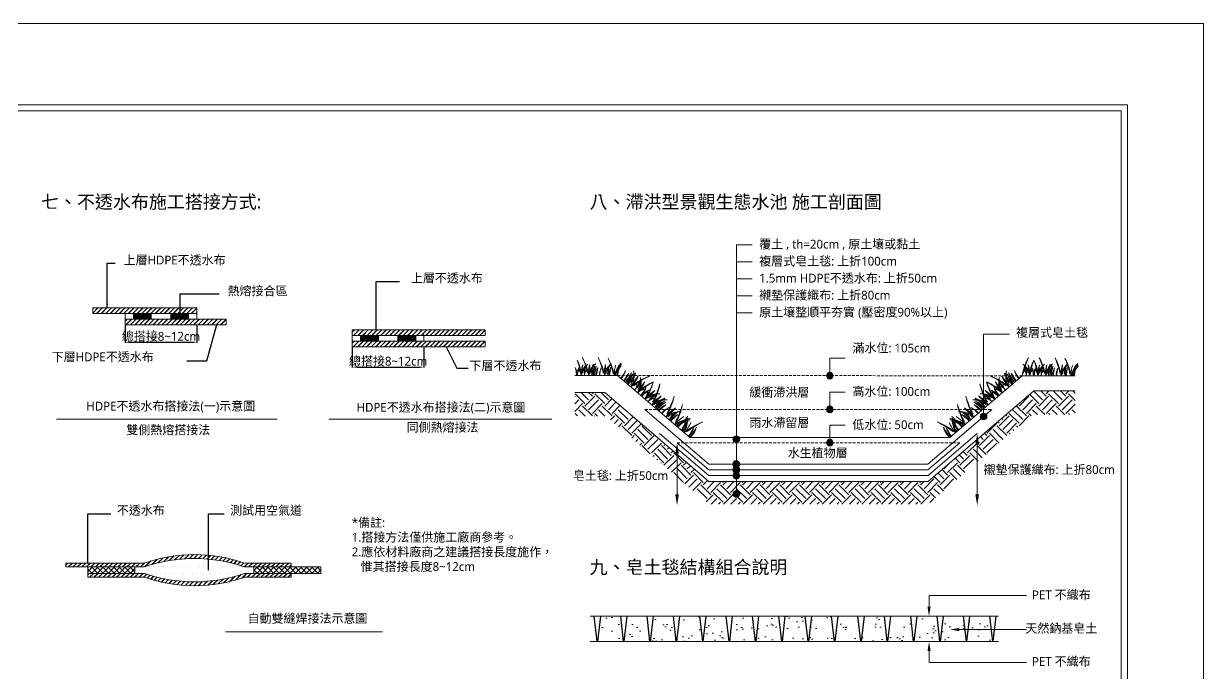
# Model space of a CAD drawing. Header units: millimetres. Extents: x 4039 to 8239, y -1070 to 1900.
# Drawn here: x 5554 to 8239, y 421 to 1900 of the extents above; entities that cross this region are included whole.
import ezdxf

# ---------------------------------------------------------------- set-up
doc = ezdxf.new("R2010")
doc.units = ezdxf.units.MM
doc.linetypes.add('HIDDEN', pattern=[9.525, 6.35, -3.175])
doc.styles.add('AEH', font='kaiu.ttf')
doc.styles.get("Standard").update_dxf_attribs({"font": 'Microsoft JhengHei.ttf', "height": 20})
doc.styles.add('微軟正黑體-20', font='Microsoft JhengHei.ttf', dxfattribs={"height": 20})
doc.styles.add('微軟正黑體-30', font='Microsoft JhengHei.ttf', dxfattribs={"height": 30})
doc.dimstyles.new('ISO-25', dxfattribs={"dimtxt": 18, "dimasz": 10, "dimexe": 1.25, "dimexo": 0.625, "dimtad": 1, "dimtxsty": 'Standard', "dimcen": 2.5, "dimadec": 0, "dimazin": 0, "dimtfac": 1, "dimtmove": 0, "dimatfit": 3, "dimfxl": 1, "dimarcsym": 0})

# ---------------------------------------------------------------- blocks, each defined once
blk = doc.blocks.new('*D2')
at = {"color": 0, "lineweight": -2, "transparency": 16777216}
for p, q in [((5785, 1213.7), (5785, 1173.7)), ((5948, 1213.7), (5948, 1173.7)), ((5795, 1174.9), (5938, 1174.9))]:
    blk.add_line(p, q, dxfattribs=at)
at = {"color": 0, "transparency": 16777216}
for points in [[(5795, 1176.6), (5795, 1173.3), (5785, 1174.9)], [(5938, 1176.6), (5938, 1173.3), (5948, 1174.9)]]:
    blk.add_solid(points, dxfattribs=at)
at = {"layer": 'Defpoints', "color": 0, "transparency": 16777216}
for p in [(5785, 1214.4), (5948, 1214.4), (5948, 1174.9)]:
    blk.add_point(p, dxfattribs=at)
at = {"color": 0, "lineweight": 5, "transparency": 16777216, "insert": (5866.5, 1187.3), "char_height": 20, "attachment_point": 5, "style": '微軟正黑體-20'}
blk.add_mtext('總搭接8~12cm', dxfattribs=at)
blk = doc.blocks.new('*D3')
at = {"color": 0, "lineweight": -2, "transparency": 16777216}
for p, q in [((6301.9, 1164.1), (6301.9, 1117.2)), ((6464.9, 1164.1), (6464.9, 1117.2)), ((6311.9, 1118.4), (6454.9, 1118.4))]:
    blk.add_line(p, q, dxfattribs=at)
at = {"color": 0, "transparency": 16777216}
for points in [[(6311.9, 1120.1), (6311.9, 1116.8), (6301.9, 1118.4)], [(6454.9, 1120.1), (6454.9, 1116.8), (6464.9, 1118.4)]]:
    blk.add_solid(points, dxfattribs=at)
at = {"layer": 'Defpoints', "color": 0, "transparency": 16777216}
for p in [(6301.9, 1164.7), (6464.9, 1164.7), (6464.9, 1118.4)]:
    blk.add_point(p, dxfattribs=at)
at = {"color": 0, "lineweight": 5, "transparency": 16777216, "insert": (6383.4, 1130.8), "char_height": 20, "attachment_point": 5, "style": '微軟正黑體-20'}
blk.add_mtext('{\\fMicrosoft JhengHei|b0|i0|c136|p34;總搭接8~12cm}', dxfattribs=at)
blk = doc.blocks.new('*U9')
for p, q in [((-7.3, 28.9), (-0.7, -28.9)), ((7.3, 28.9), (0.7, -28.9))]:
    blk.add_line(p, q)
blk = doc.blocks.new('*U10')
at = {"color": 0, "linetype": 'ByBlock', "lineweight": -2, "transparency": 16777216}
for p in [(0, 0), (60, 0), (120, 0), (180, 0), (240, 0), (300, 0), (360, 0), (420, 0), (480, 0), (540, 0), (600, 0), (660, 0), (720, 0), (780, 0), (840, 0), (900, 0)]:
    blk.add_blockref('*U9', p, dxfattribs=at)

msp = doc.modelspace()

# ---------------------------------------------------------------- hatches: boundary and pattern name
at = {"lineweight": 5}
h = msp.add_hatch(dxfattribs=at)
h.set_pattern_fill('JIS_LC_8', color=256, scale=0.93)
h.set_pattern_definition([(45, (1685.2646, -373.695), (-5.129353, 5.129353), []), (45, (1685.6366, -373.695), (-5.129353, 5.129353), [])])
h.paths.add_polyline_path([(5711.057, 1252.965), (5711.057, 1240.098), (5948.008, 1240.098), (5948.008, 1252.965)])
h.paths.add_polyline_path([(5785.011, 1214.366), (6015.031, 1214.366), (6015.031, 1227.232), (5785.011, 1227.232)])
h = msp.add_hatch(dxfattribs=at)
h.set_pattern_fill('NET3', color=256, scale=0.93)
h.set_pattern_definition([(0, (1685.2646, -373.6953), (0, 2.95275), []), (60, (1685.2646, -373.6953), (-2.5571565, 1.476375), []), (120, (1685.2646, -373.6953), (-2.5571565, -1.476375), [])])
h.paths.add_polyline_path([(5803.909, 1240.098), (5803.909, 1227.232), (5844.312, 1227.232), (5844.312, 1240.098)])
h.paths.add_polyline_path([(5929.296, 1227.232), (5929.296, 1240.098), (5888.894, 1240.098), (5888.894, 1227.232)])
h = msp.add_hatch(dxfattribs=at)
h.set_pattern_fill('NET3', color=256, scale=0.93)
h.set_pattern_definition([(0, (2202.1644, -423.351), (0, 2.95275), []), (60, (2202.1644, -423.351), (-2.5571565, 1.476375), []), (120, (2202.1644, -423.351), (-2.5571565, -1.476375), [])])
h.paths.add_polyline_path([(6320.809, 1190.443), (6320.809, 1177.577), (6361.211, 1177.577), (6361.211, 1190.443)])
h.paths.add_polyline_path([(6446.196, 1177.577), (6446.196, 1190.443), (6405.794, 1190.443), (6405.794, 1177.577)])
h = msp.add_hatch(color=256, dxfattribs=at)
h.dxf.hatch_style = 1
h.paths.add_polyline_path([(7381.076, 1098.979, 1), (7396.362, 1098.979, 1)])
h = msp.add_hatch(dxfattribs=at)
h.set_pattern_fill('EARTH', color=256, scale=5, angle=45)
h.set_pattern_definition([(45, (1235.42, 114.937), (0, 44.90128), [31.75, -31.75]), (45, (1227.002, 123.356), (0, 44.90128), [31.75, -31.75]), (45, (1218.583, 131.775), (0, 44.90128), [31.75, -31.75]), (135, (1218.583, 137.388), (-44.90128, 0), [31.75, -31.75]), (135, (1227.002, 145.807), (-44.90128, 0), [31.75, -31.75]), (135, (1235.42, 154.226), (-44.90128, 0), [31.75, -31.75])])
h.paths.add_polyline_path([(6876.296, 1060.565), (6807.919, 1060.997), (6807.919, 1007.269), (6879.089, 1006.865), (7113.16, 806.477), (7611.986, 806.477), (7849.746, 1010.271), (7947.006, 1010.66), (7947.006, 1064.36), (7852.573, 1063.971), (7611.976, 857.794), (7113.15, 857.794)])
h = msp.add_hatch(color=256, dxfattribs=at)
h.dxf.hatch_style = 1
h.paths.add_polyline_path([(7381.025, 1022.158, 1), (7396.311, 1022.158, 1)])
h = msp.add_hatch(color=256, dxfattribs=at)
h.dxf.hatch_style = 1
h.paths.add_polyline_path([(7730.799, 1006.179, 1), (7746.085, 1006.179, 1)])
h = msp.add_hatch(color=256, dxfattribs=at)
h.dxf.hatch_style = 1
h.paths.add_polyline_path([(7168.157, 954.463, 1), (7183.443, 954.463, 1)])
h = msp.add_hatch(color=256, dxfattribs=at)
h.dxf.hatch_style = 1
h.paths.add_polyline_path([(7381.025, 946.44, 1), (7396.311, 946.44, 1)])
h = msp.add_hatch(color=256, dxfattribs=at)
h.dxf.hatch_style = 1
h.paths.add_polyline_path([(7183.27, 897.814, 1), (7167.984, 897.814, 1)])
h = msp.add_hatch(color=256, dxfattribs=at)
h.dxf.hatch_style = 1
h.paths.add_polyline_path([(7183.443, 884.604, 1), (7168.157, 884.604, 1)])
h = msp.add_hatch(color=256, dxfattribs=at)
h.dxf.hatch_style = 1
h.paths.add_polyline_path([(7183.443, 871.394, 1), (7168.157, 871.394, 1)])
h = msp.add_hatch(color=256, dxfattribs=at)
h.dxf.hatch_style = 1
h.paths.add_polyline_path([(7183.443, 829.661, 1), (7168.157, 829.661, 1)])
h = msp.add_hatch(dxfattribs=at)
h.set_pattern_fill('JIS_LC_8', color=256, scale=0.93)
h.set_pattern_definition([(45, (2276.801, -540.208), (-5.129353, 5.129353), []), (45, (2277.173, -540.208), (-5.129353, 5.129353), [])])
edge = h.paths.add_edge_path()
edge.add_arc((5942.727, 342.208), 349.564, 70.946011, 109.053989)
edge.add_line((5828.609, 672.62), (5649.829, 672.62))
edge.add_line((5649.829, 672.62), (5649.829, 663.732))
edge.add_line((5649.829, 663.732), (5699.725, 663.732))
edge.add_line((5699.725, 663.732), (5807.334, 663.732))
edge.add_line((5807.334, 663.732), (5828.609, 663.732))
edge.add_arc((5942.727, 333.32), 349.564, 70.946011, 109.053989, ccw=False)
edge.add_line((6056.846, 663.732), (6162.937, 663.732))
edge.add_line((6162.937, 663.732), (6162.937, 672.62))
edge.add_line((6162.937, 672.62), (6056.846, 672.62))
edge = h.paths.add_edge_path()
edge.add_line((5828.609, 648.988), (5699.725, 648.988))
edge.add_line((5699.725, 648.988), (5699.725, 640.101))
edge.add_line((5699.725, 640.101), (5828.609, 640.101))
edge.add_arc((5942.727, 970.513), 349.564, 250.946011, 289.053989)
edge.add_line((6056.846, 640.101), (6162.937, 640.101))
edge.add_line((6162.937, 640.101), (6162.937, 648.988))
edge.add_line((6162.937, 648.988), (6078.121, 648.988))
edge.add_line((6078.121, 648.988), (6056.846, 648.988))
edge.add_arc((5942.727, 979.4), 349.564, 250.946011, 289.053989, ccw=False)
h = msp.add_hatch(dxfattribs=at)
h.set_pattern_fill('ANSI37', color=256, scale=2.79)
h.set_pattern_definition([(45, (2276.801, -540.208), (-6.263729, 6.263729), []), (135, (2276.801, -540.208), (-6.263729, -6.263729), [])])
h.paths.add_polyline_path([(6230.478, 648.988), (6230.478, 663.732), (6078.121, 663.732), (6078.121, 648.988)])
h.paths.add_polyline_path([(5699.725, 663.732), (5699.725, 648.988), (5807.334, 648.988), (5807.334, 663.732)])
h = msp.add_hatch(dxfattribs=at)
h.set_pattern_fill('AR-SAND', color=256)
h.set_pattern_definition([(37.5, (2453.18, -430.23), (-1.60003, 48.94132), [0, -38.608, 0, -43.18, 0, -41.275]), (7.5, (2453.18, -430.23), (44.9523, 71.6825), [0, -20.828, 0, -34.798, 0, -13.335]), (327.5, (2421.94, -430.23), (79.09924, 0.14372), [0, -12.7, 0, -45.72, 0, -59.69]), (317.5, (2421.94, -430.23), (76.35565, 22.2929), [0, -6.35, 0, -29.972, 0, -34.29])])
h.paths.add_polyline_path([(7751.9, 551.689), (7706.428, 551.689), (7699.89, 493.857), (7758.438, 493.857)])
h.paths.add_polyline_path([(7698.438, 493.857), (7691.9, 551.689), (7646.428, 551.689), (7639.89, 493.857)])
h.paths.add_polyline_path([(7631.9, 551.689), (7586.428, 551.689), (7579.89, 493.857), (7638.438, 493.857)])
h.paths.add_polyline_path([(7578.438, 493.857), (7571.9, 551.689), (7526.428, 551.689), (7519.89, 493.857)])
h.paths.add_polyline_path([(7518.438, 493.857), (7511.9, 551.689), (7466.428, 551.689), (7459.89, 493.857)])
h.paths.add_polyline_path([(7451.9, 551.689), (7406.428, 551.689), (7399.89, 493.857), (7458.438, 493.857)])
h.paths.add_polyline_path([(7339.89, 493.857), (7398.438, 493.857), (7391.9, 551.689), (7346.428, 551.689)])
h.paths.add_polyline_path([(7331.9, 551.689), (7286.428, 551.689), (7279.89, 493.857), (7338.438, 493.857)])
h.paths.add_polyline_path([(7219.89, 493.857), (7278.438, 493.857), (7271.9, 551.689), (7226.428, 551.689)])
h.paths.add_polyline_path([(7211.9, 551.689), (7166.428, 551.689), (7159.89, 493.857), (7218.438, 493.857)])
h.paths.add_polyline_path([(7099.89, 493.857), (7158.438, 493.857), (7151.9, 551.689), (7106.428, 551.689)])
h.paths.add_polyline_path([(7039.89, 493.857), (7098.438, 493.857), (7091.9, 551.689), (7046.428, 551.689)])
h.paths.add_polyline_path([(6979.89, 493.857), (7038.438, 493.857), (7031.9, 551.689), (6986.428, 551.689)])
h.paths.add_polyline_path([(6978.438, 493.857), (6971.9, 551.689), (6926.428, 551.689), (6919.89, 493.857)])
h.paths.add_polyline_path([(6918.438, 493.857), (6911.9, 551.689), (6866.428, 551.689), (6859.89, 493.857)])

# ---------------------------------------------------------------- linework, layer by layer
for p, q in [((4038.685, 1900.017, 163.187), (8238.685, 1900.017, 163.187)), ((8238.685, 1900.017, 163.187), (8238.685, -1069.983, 163.187)), ((4225.722, 1701.198, 163.187), (8051.647, 1701.198, 163.187)), ((4225.722, 1701.198, 326.374), (8051.647, 1701.198, 326.374)), ((8051.647, 1701.198, 326.374), (4225.722, 1701.198, 326.374)), ((8051.647, 1701.198, 163.187), (8051.647, -677.989, 163.187)), ((8051.647, 1701.198, 326.374), (8051.647, -677.989, 326.374)), ((8051.647, -870.247, 326.374), (8051.647, 1701.198, 326.374)), ((7175.8, 829.661), (7175.8, 1396.764)), ((7175.8, 1396.764), (7211.655, 1396.764)), ((7175.8, 1358.086), (7211.655, 1358.086)), ((7175.8, 1319.407), (7211.655, 1319.407)), ((7175.8, 1280.728), (7211.655, 1280.728)), ((7175.8, 1242.05), (7211.655, 1242.05)), ((7738.442, 1006.179), (7738.442, 1193.252)), ((7738.442, 1193.252), (7797.753, 1193.252)), ((7388.719, 1098.979), (7388.719, 1138.497)), ((7388.719, 1138.497), (7423.815, 1138.497)), ((6905.427, 1099.228), (6807.919, 1099.228)), ((6905.427, 1099.228), (7070.18, 958.045)), ((7826.216, 1098.753), (7662.018, 958.045)), ((7826.216, 1098.753), (7947.006, 1098.753)), ((6876.296, 1060.954), (6807.919, 1060.997)), ((7113.15, 858.183), (6876.296, 1060.954)), ((7388.668, 1022.158), (7388.668, 1061.676)), ((7388.668, 1061.676), (7423.764, 1061.676)), ((7852.573, 1064.36), (7611.976, 858.183)), ((7947.006, 1064.764), (7852.573, 1064.36)), ((7113.037, 897.814), (6967.794, 1022.158)), ((7611.863, 897.814), (7757.107, 1022.158)), ((5628.895, 999.811), (6131.022, 999.811)), ((6248.544, 999.811), (6755.627, 999.811)), ((7113.15, 871.394), (7001.249, 967.192)), ((7388.668, 946.44), (7388.668, 985.959)), ((7388.668, 985.959), (7423.764, 985.959)), ((7611.976, 871.394), (7723.877, 967.192)), ((7113.094, 884.604), (7040.863, 946.44)), ((7662.018, 958.045), (7070.18, 958.045)), ((7611.919, 884.604), (7684.15, 946.44)), ((7723.877, 942.008), (7723.877, 829.063)), ((7040.863, 921.257), (7040.863, 829.063)), ((7611.863, 897.814), (7113.037, 897.814)), ((7611.919, 884.604), (7113.094, 884.604)), ((7611.976, 871.394), (7113.15, 871.394)), ((7611.976, 858.183), (7113.15, 858.183)), ((6162.937, 672.62), (6162.937, 663.732)), ((6162.937, 640.101), (6162.937, 648.988)), ((7614.33, 599.092), (7835.841, 599.092)), ((7614.33, 599.092), (7614.33, 573.128)), ((6843.449, 551.689), (7772.188, 551.689)), ((6013.575, 515.702), (6370.297, 515.702)), ((7683.295, 521.22), (7835.841, 521.22)), ((6843.449, 493.857), (7772.188, 493.857)), ((7614.33, 472.418), (7614.33, 446.453)), ((7614.33, 446.453), (7835.841, 446.453))]:
    msp.add_line(p, q, dxfattribs=at)
at = {"color": 4, "lineweight": 5}
for p, q in [((8065.86, 1715.41, 326.374), (4211.51, 1715.41, 326.374)), ((8065.86, -884.459, 326.374), (8065.86, 1715.41, 326.374))]:
    msp.add_line(p, q, dxfattribs=at)
at = {"linetype": 'Continuous', "lineweight": 5}
for p, q in [((6301.91, 1198.052), (6307.167, 1203.309)), ((6301.91, 1197.68), (6307.539, 1203.309)), ((6304.56, 1190.443), (6317.426, 1203.309)), ((6304.932, 1190.443), (6317.798, 1203.309)), ((6314.818, 1190.443), (6327.685, 1203.309)), ((6315.19, 1190.443), (6328.057, 1203.309)), ((6325.077, 1190.443), (6337.943, 1203.309)), ((6325.449, 1190.443), (6338.315, 1203.309)), ((6335.336, 1190.443), (6348.202, 1203.309)), ((6335.708, 1190.443), (6348.574, 1203.309)), ((6345.594, 1190.443), (6358.461, 1203.309)), ((6345.966, 1190.443), (6358.833, 1203.309)), ((6355.853, 1190.443), (6368.719, 1203.309)), ((6356.225, 1190.443), (6369.091, 1203.309)), ((6366.112, 1190.443), (6378.978, 1203.309)), ((6366.484, 1190.443), (6379.35, 1203.309)), ((6376.371, 1190.443), (6389.237, 1203.309)), ((6376.743, 1190.443), (6389.609, 1203.309)), ((6386.629, 1190.443), (6399.495, 1203.309)), ((6387.001, 1190.443), (6399.867, 1203.309)), ((6396.888, 1190.443), (6409.754, 1203.309)), ((6397.26, 1190.443), (6410.126, 1203.309)), ((6407.147, 1190.443), (6420.013, 1203.309)), ((6407.519, 1190.443), (6420.385, 1203.309)), ((6417.405, 1190.443), (6430.272, 1203.309)), ((6417.777, 1190.443), (6430.644, 1203.309)), ((6427.664, 1190.443), (6440.53, 1203.309)), ((6428.036, 1190.443), (6440.902, 1203.309)), ((6437.923, 1190.443), (6450.789, 1203.309)), ((6438.295, 1190.443), (6451.161, 1203.309)), ((6448.181, 1190.443), (6461.048, 1203.309)), ((6448.553, 1190.443), (6461.42, 1203.309)), ((6458.44, 1190.443), (6471.306, 1203.309)), ((6458.812, 1190.443), (6471.678, 1203.309)), ((6462.704, 1190.443), (6464.908, 1192.647)), ((6463.076, 1190.443), (6464.908, 1192.275)), ((6468.699, 1190.443), (6481.565, 1203.309)), ((6469.071, 1190.443), (6481.937, 1203.309)), ((6478.958, 1190.443), (6491.824, 1203.309)), ((6479.33, 1190.443), (6492.196, 1203.309)), ((6489.216, 1190.443), (6502.083, 1203.309)), ((6489.588, 1190.443), (6502.455, 1203.309)), ((6499.475, 1190.443), (6512.341, 1203.309)), ((6499.847, 1190.443), (6512.713, 1203.309)), ((6509.734, 1190.443), (6522.6, 1203.309)), ((6510.106, 1190.443), (6522.972, 1203.309)), ((6519.992, 1190.443), (6532.859, 1203.309)), ((6520.364, 1190.443), (6533.231, 1203.309)), ((6530.251, 1190.443), (6543.117, 1203.309)), ((6530.623, 1190.443), (6543.489, 1203.309)), ((6540.51, 1190.443), (6553.376, 1203.309)), ((6540.882, 1190.443), (6553.748, 1203.309)), ((6550.769, 1190.443), (6563.635, 1203.309)), ((6551.141, 1190.443), (6564.007, 1203.309)), ((6561.027, 1190.443), (6573.893, 1203.309)), ((6561.399, 1190.443), (6574.265, 1203.309)), ((6571.286, 1190.443), (6584.152, 1203.309)), ((6571.658, 1190.443), (6584.524, 1203.309)), ((6581.545, 1190.443), (6594.411, 1203.309)), ((6581.917, 1190.443), (6594.783, 1203.309)), ((6591.803, 1190.443), (6604.266, 1202.905)), ((6592.175, 1190.443), (6604.266, 1202.533)), ((6301.91, 1173.271), (6306.216, 1177.577)), ((6301.91, 1172.899), (6306.588, 1177.577)), ((6303.608, 1164.71), (6316.475, 1177.577)), ((6303.98, 1164.71), (6316.847, 1177.577)), ((6313.867, 1164.71), (6326.733, 1177.577)), ((6314.239, 1164.71), (6327.105, 1177.577)), ((6324.126, 1164.71), (6336.992, 1177.577)), ((6324.498, 1164.71), (6337.364, 1177.577)), ((6334.385, 1164.71), (6347.251, 1177.577)), ((6334.757, 1164.71), (6347.623, 1177.577)), ((6344.643, 1164.71), (6357.509, 1177.577)), ((6345.015, 1164.71), (6357.881, 1177.577)), ((6354.902, 1164.71), (6367.768, 1177.577)), ((6355.274, 1164.71), (6368.14, 1177.577)), ((6365.161, 1164.71), (6378.027, 1177.577)), ((6365.533, 1164.71), (6378.399, 1177.577)), ((6375.419, 1164.71), (6388.286, 1177.577)), ((6375.791, 1164.71), (6388.658, 1177.577)), ((6385.678, 1164.71), (6398.544, 1177.577)), ((6386.05, 1164.71), (6398.916, 1177.577)), ((6395.937, 1164.71), (6408.803, 1177.577)), ((6396.309, 1164.71), (6409.175, 1177.577)), ((6406.195, 1164.71), (6419.062, 1177.577)), ((6406.567, 1164.71), (6419.434, 1177.577)), ((6416.454, 1164.71), (6429.32, 1177.577)), ((6416.826, 1164.71), (6429.692, 1177.577)), ((6426.713, 1164.71), (6439.579, 1177.577)), ((6427.085, 1164.71), (6439.951, 1177.577)), ((6436.972, 1164.71), (6449.838, 1177.577)), ((6437.344, 1164.71), (6450.21, 1177.577)), ((6447.23, 1164.71), (6460.097, 1177.577)), ((6447.602, 1164.71), (6460.469, 1177.577)), ((6457.489, 1164.71), (6470.355, 1177.577)), ((6457.861, 1164.71), (6470.727, 1177.577)), ((6467.748, 1164.71), (6480.614, 1177.577)), ((6468.12, 1164.71), (6480.986, 1177.577)), ((6478.006, 1164.71), (6490.873, 1177.577)), ((6478.378, 1164.71), (6491.245, 1177.577)), ((6488.265, 1164.71), (6501.131, 1177.577)), ((6488.637, 1164.71), (6501.503, 1177.577)), ((6498.524, 1164.71), (6511.39, 1177.577)), ((6498.896, 1164.71), (6511.762, 1177.577)), ((6508.783, 1164.71), (6521.649, 1177.577)), ((6509.155, 1164.71), (6522.021, 1177.577)), ((6519.041, 1164.71), (6531.907, 1177.577)), ((6519.413, 1164.71), (6532.279, 1177.577)), ((6529.3, 1164.71), (6542.166, 1177.577)), ((6529.672, 1164.71), (6542.538, 1177.577)), ((6539.559, 1164.71), (6552.425, 1177.577)), ((6539.931, 1164.71), (6552.797, 1177.577)), ((6549.817, 1164.71), (6562.684, 1177.577)), ((6550.189, 1164.71), (6563.056, 1177.577)), ((6560.076, 1164.71), (6572.942, 1177.577)), ((6560.448, 1164.71), (6573.314, 1177.577)), ((6570.335, 1164.71), (6583.201, 1177.577)), ((6570.707, 1164.71), (6583.573, 1177.577)), ((6580.593, 1164.71), (6593.46, 1177.577)), ((6580.965, 1164.71), (6593.832, 1177.577)), ((6590.852, 1164.71), (6603.718, 1177.577)), ((6591.224, 1164.71), (6604.09, 1177.577))]:
    msp.add_line(p, q, dxfattribs=at)
at = {"linetype": 'HIDDEN', "lineweight": 5}
for p, q in [((6905.427, 1099.228), (7826.216, 1098.753)), ((6967.794, 1022.158), (7757.107, 1022.158)), ((7040.863, 946.44), (7684.15, 946.44))]:
    msp.add_line(p, q, dxfattribs=at)
at = {"lineweight": 5}
for points in [[(5711.057, 1252.965), (5948.008, 1252.965), (5948.008, 1240.098), (5711.057, 1240.098)], [(5785.011, 1240.098), (5948.008, 1240.098), (5948.008, 1227.232), (5785.011, 1227.232)], [(5803.909, 1240.098), (5844.312, 1240.098), (5844.312, 1227.232), (5803.909, 1227.232)], [(5888.894, 1240.098), (5929.296, 1240.098), (5929.296, 1227.232), (5888.894, 1227.232)], [(5785.011, 1227.232), (6015.031, 1227.232), (6015.031, 1214.366), (5785.011, 1214.366)], [(6301.91, 1203.309), (6604.266, 1203.309), (6604.266, 1190.443), (6301.91, 1190.443)], [(6301.91, 1190.443), (6464.908, 1190.443), (6464.908, 1177.577), (6301.91, 1177.577)], [(6320.809, 1190.443), (6361.211, 1190.443), (6361.211, 1177.577), (6320.809, 1177.577)], [(6405.794, 1190.443), (6446.196, 1190.443), (6446.196, 1177.577), (6405.794, 1177.577)], [(6301.91, 1177.577), (6604.09, 1177.577), (6604.09, 1164.71), (6301.91, 1164.71)], [(5807.334, 663.732), (5699.725, 663.732), (5699.725, 648.988), (5807.334, 648.988)], [(6078.121, 663.732), (6230.478, 663.732), (6230.478, 648.988), (6078.121, 648.988)]]:
    msp.add_lwpolyline(points, close=True, dxfattribs=at)
for points in [[(5649.829, 672.62), (5828.609, 672.62)], [(5649.829, 672.62), (5649.829, 663.732), (5699.725, 663.732)], [(6056.846, 672.62), (6162.937, 672.62)], [(5699.725, 663.732), (5828.609, 663.732)], [(5699.725, 648.988), (5828.609, 648.988)], [(5699.725, 640.101), (5699.725, 648.988)], [(6056.846, 663.732), (6185.729, 663.732)], [(6056.846, 648.988), (6185.729, 648.988)], [(5699.725, 640.101), (5828.609, 640.101)], [(6056.846, 640.101), (6162.937, 640.101)]]:
    msp.add_lwpolyline(points, dxfattribs=at)
for centre in [(7388.719, 1098.979), (7388.668, 1022.158), (7738.442, 1006.179), (7175.8, 954.463), (7388.668, 946.44), (7175.627, 897.814), (7175.8, 884.604), (7175.8, 871.394), (7175.8, 829.661)]:
    msp.add_circle(centre, 7.643, dxfattribs=at)
for centre, radius, start, end in [((6710.813, 1084.935), 114.018, 8.26467, 25.662465), ((6684.903, 1082.881), 138.303, 10.118691, 21.498216), ((6679.953, 1073.728), 160.073, 11.170048, 24.449895), ((6709.891, 1076.656), 131.966, 9.848691, 28.676596), ((6715.742, 1073.899), 160.073, 11.170048, 24.449895), ((6745.68, 1076.827), 131.966, 9.773548, 28.676596), ((6738.463, 1072.137), 160.073, 11.170048, 24.449895), ((6768.402, 1075.065), 131.966, 10.55083, 28.676596), ((7956.237, 1076.181), 131.966, 151.323404, 170.151309), ((7986.176, 1073.253), 160.073, 155.550105, 168.829952), ((7955.316, 1084.46), 114.018, 154.337535, 171.73533), ((7981.225, 1082.406), 138.303, 158.501784, 169.881309), ((7750.332, 1084.46), 114.018, 8.26467, 25.662465), ((7724.423, 1082.406), 138.303, 10.118691, 21.498216), ((7719.472, 1073.253), 160.073, 11.170048, 24.449895), ((7749.411, 1076.181), 131.966, 9.848691, 28.676596), ((7755.261, 1073.424), 160.073, 11.170048, 24.449895), ((7785.2, 1076.351), 131.966, 9.773548, 28.676596), ((7777.982, 1071.661), 160.073, 11.170048, 24.449895), ((7807.921, 1074.589), 131.966, 10.55083, 28.676596), ((6775.837, 1100.953), 37.338, 5.132528, 26.076197), ((6745.344, 1096.622), 67.307, 2.219696, 17.950783), ((6655.922, 1083.706), 157.1, 6.292385, 12.37187), ((6850.772, 1100.953), 37.338, 153.923803, 174.867472), ((6881.265, 1096.622), 67.307, 162.049217, 177.780304), ((6970.687, 1083.706), 157.1, 167.62813, 173.707615), ((6795.543, 1095.905), 27.076, 7.050259, 39.686062), ((6805.083, 1100.336), 17.376, 0.970864, 49.2047), ((6887.755, 1103.904), 64.778, 162.036183, 176.908112), ((6853.308, 1100.212), 29.545, 122.15893, 177.088867), ((6472.391, 1147.915), 354.559, 352.577832, 356.113484), ((6863.839, 1096.589), 38.851, 132.518921, 167.507806), ((6867.047, 1105.808), 37.338, 153.923803, 180.366221), ((6897.54, 1101.476), 67.307, 162.049217, 180.970864), ((6841.536, 1101.997), 11.375, 122.52988, 172.259559), ((6847.564, 1099.603), 17.062, 135.378857, 177.524689), ((6986.961, 1088.56), 157.1, 167.62813, 173.707615), ((6914.249, 1102.365), 74.974, 163.08754, 177.95947), ((6874.465, 1097.36), 34.196, 123.210287, 176.867856), ((6432.65, 1144.474), 410.37, 353.629189, 357.164841), ((6886.728, 1093.391), 44.966, 133.570278, 168.559163), ((6889.455, 1107.073), 43.215, 154.97516, 181.417578), ((6924.834, 1102.708), 77.901, 163.100574, 182.022221), ((7028.588, 1089.66), 181.829, 168.679488, 174.758972), ((6892.633, 1102.384), 43.215, 154.97516, 181.417578), ((6928.012, 1098.02), 77.901, 163.100574, 179.110814), ((7031.766, 1084.972), 181.829, 168.679488, 174.758972), ((6890.143, 1104.307), 37.338, 153.923803, 180.366221), ((6920.636, 1099.975), 67.307, 162.049217, 180.787482), ((7010.058, 1087.06), 157.1, 167.62813, 173.707615), ((6899.502, 1098.6), 43.215, 154.97516, 179.166756), ((7038.635, 1081.188), 181.829, 168.679488, 174.305914), ((6907.303, 1098.335), 43.215, 154.97516, 178.815091), ((6942.682, 1093.97), 77.901, 163.100574, 176.129444), ((6950.038, 1102.536), 74.974, 163.08754, 177.95947), ((6910.254, 1097.531), 34.196, 123.210287, 177.452672), ((6468.439, 1144.644), 410.37, 353.629189, 357.164841), ((6922.517, 1093.562), 44.966, 133.570278, 168.559163), ((6926.033, 1104.298), 43.215, 154.97516, 181.417578), ((6961.412, 1099.933), 77.901, 163.100574, 180.518315), ((7065.166, 1086.886), 181.829, 168.679488, 174.758972), ((6929.211, 1099.61), 43.215, 154.97516, 180.505825), ((6964.59, 1095.245), 77.901, 163.100574, 177.068978), ((7068.344, 1082.198), 181.829, 168.679488, 174.682005), ((6865.406, 1092.596), 31.337, 42.755141, 43.932452), ((6876.352, 1097.925), 20.111, 52.994283, 54.697101), ((6972.759, 1100.773), 74.974, 163.08754, 177.95947), ((6932.975, 1095.768), 34.196, 123.210287, 174.192665), ((6944.425, 1094.837), 44.966, 133.570278, 168.559163), ((6935.577, 1098.077), 34.196, 129.451698, 178.070055), ((6948.199, 1092.354), 44.966, 139.811689, 171.206359), ((6947.941, 1102.463), 43.215, 154.97516, 181.417578), ((6983.32, 1098.098), 77.901, 163.100574, 179.168444), ((7087.074, 1085.051), 181.829, 168.679488, 174.758972), ((6839.163, 1147.814), 92.224, 323.275954, 336.304824), ((6874.329, 1124.484), 51.161, 320.590307, 344.430238), ((6743.06, 1210.241), 215.26, 325.099484, 330.725911), ((6881.546, 1118.713), 51.161, 320.238643, 344.430238), ((6863.607, 1136.23), 79.682, 318.617916, 337.356182), ((6855.47, 1140.153), 92.224, 320.294585, 336.304824), ((6773.273, 1193.504), 185.985, 325.697783, 331.777268), ((6752.151, 1208.351), 215.26, 324.646426, 330.725911), ((6894.356, 1116.633), 44.203, 319.039177, 345.481596), ((6890.637, 1116.823), 51.161, 317.98782, 344.430238), ((6861.938, 1141.92), 92.224, 317.383177, 336.304824), ((6758.618, 1210.117), 215.26, 324.646426, 330.725911), ((6897.104, 1118.59), 51.161, 317.98782, 344.430238), ((6903.098, 1098.311), 40.483, 322.537542, 16.195111), ((6889.017, 1104.19), 53.234, 330.846235, 5.83512), ((7870.259, 1141.92), 92.224, 203.695176, 222.616823), ((7835.093, 1118.59), 51.161, 195.569762, 222.01218), ((7973.579, 1210.117), 215.26, 209.274089, 215.353574), ((7829.099, 1098.311), 40.483, 163.804889, 217.462458), ((7843.181, 1104.19), 53.234, 174.16488, 209.153765), ((7841.561, 1116.823), 51.161, 195.569762, 222.01218), ((7876.727, 1140.153), 92.224, 203.695176, 219.705415), ((7980.047, 1208.351), 215.26, 209.274089, 215.353574), ((7868.59, 1136.23), 79.682, 202.643818, 221.382084), ((7837.842, 1116.633), 44.203, 194.518404, 220.960823), ((7958.924, 1193.504), 185.985, 208.222732, 214.302217), ((7850.651, 1118.713), 51.161, 195.569762, 219.761357), ((7989.138, 1210.241), 215.26, 209.274089, 214.900516), ((7857.868, 1124.484), 51.161, 195.569762, 219.409693), ((7893.034, 1147.814), 92.224, 203.695176, 216.724046), ((7812.82, 1099.736), 29.545, 2.911133, 57.84107), ((7802.289, 1096.113), 38.851, 12.492194, 47.481079), ((7818.565, 1099.128), 17.062, 2.475311, 44.621143), ((7824.592, 1101.522), 11.375, 7.740441, 57.47012), ((7768.588, 1101.001), 67.307, 359.029136, 17.950783), ((7799.082, 1105.332), 37.338, 359.633779, 26.076197), ((7679.167, 1088.085), 157.1, 6.292385, 12.37187), ((7778.373, 1103.429), 64.778, 3.091888, 17.963817), ((8193.737, 1147.44), 354.559, 183.886516, 187.422168), ((7861.045, 1099.86), 17.376, 130.7953, 179.029136), ((7870.585, 1095.43), 27.076, 140.313938, 172.949741), ((7815.356, 1100.478), 37.338, 5.132528, 26.076197), ((7784.863, 1096.146), 67.307, 2.219696, 17.950783), ((7695.441, 1083.231), 157.1, 6.292385, 12.37187), ((7890.291, 1100.478), 37.338, 153.923803, 174.867472), ((7920.785, 1096.146), 67.307, 162.049217, 177.780304), ((8010.206, 1083.231), 157.1, 167.62813, 173.707615), ((7835.063, 1095.43), 27.076, 7.050259, 39.686062), ((7844.603, 1099.86), 17.376, 0.970864, 49.2047), ((7927.275, 1103.429), 64.778, 162.036183, 176.908112), ((7892.828, 1099.736), 29.545, 122.15893, 177.088867), ((7511.91, 1147.44), 354.559, 352.577832, 356.113484), ((7903.358, 1096.113), 38.851, 132.518921, 167.507806), ((7906.566, 1105.332), 37.338, 153.923803, 180.366221), ((7937.059, 1101.001), 67.307, 162.049217, 180.970864), ((7881.056, 1101.522), 11.375, 122.52988, 172.259559), ((7887.083, 1099.128), 17.062, 135.378857, 177.524689), ((8026.481, 1088.085), 157.1, 167.62813, 173.707615), ((7953.768, 1101.89), 74.974, 163.08754, 177.95947), ((7913.984, 1096.885), 34.196, 123.210287, 176.867856), ((7472.169, 1143.999), 410.37, 353.629189, 357.164841), ((7926.248, 1092.916), 44.966, 133.570278, 168.559163), ((7928.975, 1106.597), 43.215, 154.97516, 181.417578), ((7964.354, 1102.232), 77.901, 163.100574, 182.022221), ((8068.108, 1089.185), 181.829, 168.679488, 174.758972), ((7932.152, 1101.909), 43.215, 154.97516, 181.417578), ((7967.531, 1097.544), 77.901, 163.100574, 179.110814), ((8071.285, 1084.497), 181.829, 168.679488, 174.758972), ((7929.662, 1103.832), 37.338, 153.923803, 180.366221), ((7960.155, 1099.5), 67.307, 162.049217, 180.787482), ((8049.577, 1086.584), 157.1, 167.62813, 173.707615), ((7939.022, 1098.125), 43.215, 154.97516, 179.166756), ((8078.155, 1080.713), 181.829, 168.679488, 174.305914), ((7946.823, 1097.86), 43.215, 154.97516, 178.815091), ((7982.201, 1093.495), 77.901, 163.100574, 176.129444), ((7989.557, 1102.06), 74.974, 163.08754, 177.95947), ((7949.773, 1097.055), 34.196, 123.210287, 177.452672), ((7507.958, 1144.169), 410.37, 353.629189, 357.164841), ((7962.036, 1093.086), 44.966, 133.570278, 168.559163), ((7965.552, 1103.823), 43.215, 154.97516, 181.417578), ((8000.931, 1099.458), 77.901, 163.100574, 180.518315), ((8104.685, 1086.411), 181.829, 168.679488, 174.758972), ((7968.73, 1099.135), 43.215, 154.97516, 180.505825), ((8004.109, 1094.77), 77.901, 163.100574, 177.068978), ((8107.863, 1081.723), 181.829, 168.679488, 174.682005), ((7904.925, 1092.12), 31.337, 42.755141, 43.932452), ((7915.871, 1097.45), 20.111, 52.994283, 54.697101), ((8012.278, 1100.298), 74.974, 163.08754, 177.95947), ((7972.494, 1095.293), 34.196, 123.210287, 174.192665), ((7983.944, 1094.362), 44.966, 133.570278, 168.559163), ((7975.096, 1097.602), 34.196, 129.451698, 178.070055), ((7987.718, 1091.879), 44.966, 139.811689, 171.206359), ((7987.46, 1101.988), 43.215, 154.97516, 181.417578), ((8022.839, 1097.623), 77.901, 163.100574, 179.168444), ((8126.593, 1084.575), 181.829, 168.679488, 174.758972), ((7336.559, 800.315), 485.821, 142.240558, 145.776209), ((7035.091, 952.921), 156.229, 110.728802, 129.556708), ((6871.19, 1133.457), 88.759, 321.445929, 336.317858), ((7059.749, 927.226), 189.504, 114.955503, 128.23535), ((6929.009, 1079.604), 20.199, 321.880709, 4.026542), ((6885.526, 1119.787), 79.682, 318.434534, 337.356182), ((6936.271, 1077.114), 13.467, 327.14584, 16.875518), ((6795.191, 1177.061), 185.985, 325.697783, 331.777268), ((6916.274, 1100.19), 44.203, 319.039177, 345.481596), ((7040.641, 961.074), 134.982, 113.742934, 131.140729), ((6924.313, 1084.577), 34.977, 322.316532, 17.246469), ((7303.485, 834.023), 419.749, 143.291915, 146.827567), ((6912.056, 1089.432), 45.994, 331.897592, 6.886478), ((6896.192, 1114.432), 76.688, 322.497286, 337.369216), ((7062.349, 939.268), 163.731, 117.907182, 129.286708), ((6856.372, 1118.981), 134.982, 327.670068, 345.067863), ((6831.498, 1137.093), 163.731, 329.524089, 340.903615), ((6849.166, 1112.248), 156.229, 329.254089, 348.081995), ((6819.997, 1132.679), 189.504, 330.575447, 343.855294), ((7912.2, 1132.679), 189.504, 196.144706, 209.424553), ((7883.031, 1112.248), 156.229, 191.918005, 210.745911), ((7875.825, 1118.981), 134.982, 194.932137, 212.329932), ((7691.556, 961.074), 134.982, 48.859271, 66.257066), ((7900.699, 1137.093), 163.731, 199.096385, 210.475911), ((7669.848, 939.268), 163.731, 50.713292, 62.092818), ((7672.448, 927.226), 189.504, 51.76465, 65.044497), ((7697.106, 952.921), 156.229, 50.443292, 69.271198), ((7836.005, 1114.432), 76.688, 202.630784, 217.502714), ((7428.712, 834.023), 419.749, 33.172433, 36.708085), ((7807.884, 1084.577), 34.977, 162.753531, 217.683468), ((7846.672, 1119.787), 79.682, 202.643818, 221.565466), ((7815.923, 1100.19), 44.203, 194.518404, 220.960823), ((7937.006, 1177.061), 185.985, 208.222732, 214.302217), ((7820.142, 1089.432), 45.994, 173.113522, 208.102408), ((7861.007, 1133.457), 88.759, 203.682142, 218.554071), ((7395.638, 800.315), 485.821, 34.223791, 37.759442), ((7795.926, 1077.114), 13.467, 163.124482, 212.85416), ((7803.188, 1079.604), 20.199, 175.973458, 218.119291), ((6972.924, 1036.207), 32.054, 99.719336, 132.35514), ((6967.76, 1047.538), 20.571, 90.200698, 138.434534), ((6896.416, 1102.886), 79.682, 321.625094, 337.356182), ((6806.081, 1160.161), 185.985, 325.697783, 331.777268), ((7018.602, 998.18), 79.682, 121.454615, 137.185703), ((7089.038, 917.684), 185.985, 127.033529, 133.113014), ((6927.164, 1083.289), 44.203, 324.537927, 345.481596), ((6994.527, 1025.564), 44.203, 113.329201, 134.27287), ((6940.991, 1063.571), 32.054, 326.455657, 359.091461), ((6952.98, 1060.205), 20.571, 320.376262, 8.610099), ((6996.236, 1022.943), 34.977, 81.564328, 136.494265), ((6690.56, 1359.263), 419.749, 311.98323, 315.518882), ((7030.046, 999.727), 76.688, 121.441581, 136.313511), ((7002.911, 1011.574), 45.994, 91.924319, 126.913205), ((7036.971, 990.007), 79.682, 121.454615, 140.376262), ((7012.897, 1017.391), 44.203, 113.329201, 139.77162), ((7107.407, 909.511), 185.985, 127.033529, 133.113014), ((6652.184, 1386.784), 485.821, 313.034588, 316.570239), ((7052.677, 977.934), 88.759, 122.492939, 137.364868), ((7062.456, 970.088), 92.224, 122.505973, 141.42762), ((7034.015, 1001.265), 51.161, 114.380559, 140.822977), ((7145.675, 878.433), 215.26, 128.084886, 134.164371), ((6881.47, 1084.832), 156.229, 329.178946, 348.081995), ((6852.301, 1105.263), 189.504, 330.575447, 343.855294), ((7879.896, 1105.263), 189.504, 196.144706, 209.424553), ((7850.728, 1084.832), 156.229, 191.918005, 210.821054), ((7669.741, 970.088), 92.224, 38.57238, 57.494027), ((7698.182, 1001.265), 51.161, 39.177023, 65.619441), ((7586.523, 878.433), 215.26, 45.835629, 51.915114), ((7679.52, 977.934), 88.759, 42.635132, 57.507061), ((8080.014, 1386.784), 485.821, 223.429761, 226.965412), ((7735.962, 1022.943), 34.977, 43.505735, 98.435672), ((7729.286, 1011.574), 45.994, 53.086795, 88.075681), ((7695.226, 990.007), 79.682, 39.623738, 58.545385), ((7719.301, 1017.391), 44.203, 40.22838, 66.670799), ((7624.79, 909.511), 185.985, 46.886986, 52.966471), ((7702.151, 999.727), 76.688, 43.686489, 58.558419), ((8041.637, 1359.263), 419.749, 224.481118, 228.01677), ((7737.67, 1025.564), 44.203, 45.72713, 66.670799), ((7713.595, 998.18), 79.682, 42.814297, 58.545385), ((7643.16, 917.684), 185.985, 46.886986, 52.966471), ((7779.218, 1060.205), 20.571, 171.389901, 219.623738), ((7791.207, 1063.571), 32.054, 180.908539, 213.544343), ((7805.033, 1083.289), 44.203, 194.518404, 215.462073), ((7835.781, 1102.886), 79.682, 202.643818, 218.374906), ((7926.116, 1160.161), 185.985, 208.222732, 214.302217), ((7764.437, 1047.538), 20.571, 41.565466, 89.799302), ((7759.274, 1036.207), 32.054, 47.64486, 80.280664), ((6990.603, 1026.822), 20.199, 94.784255, 136.930088), ((6987.029, 1033.617), 13.467, 81.935279, 131.664957), ((7013.058, 1004.082), 40.483, 82.615686, 136.273255), ((7021.024, 991.067), 53.234, 92.975677, 127.964562), ((7061.701, 963.426), 92.224, 122.505973, 138.516212), ((7033.26, 994.603), 51.161, 114.380559, 140.822977), ((7144.92, 871.771), 215.26, 128.084886, 134.164371), ((7056.578, 970.866), 79.682, 121.454615, 140.376262), ((7036.52, 985.909), 51.161, 114.380559, 138.572154), ((7032.503, 998.25), 44.203, 113.329201, 139.77162), ((7148.18, 863.077), 215.26, 128.084886, 133.711313), ((7127.013, 890.37), 185.985, 127.033529, 133.113014), ((7043.328, 979.662), 51.161, 114.380559, 138.22049), ((7071.77, 948.484), 92.224, 122.505973, 135.534843), ((6684.487, 1359.367), 485.821, 313.034588, 316.570239), ((7084.98, 950.518), 88.759, 122.492939, 137.364868), ((6900.537, 1065.745), 156.229, 329.956228, 348.081995), ((6871.369, 1086.176), 189.504, 330.575447, 343.855294), ((7860.829, 1086.176), 189.504, 196.144706, 209.424553), ((7831.66, 1065.745), 156.229, 191.918005, 210.043772), ((7647.217, 950.518), 88.759, 42.635132, 57.507061), ((8047.71, 1359.367), 485.821, 223.429761, 226.965412), ((7688.869, 979.662), 51.161, 41.77951, 65.619441), ((7660.428, 948.484), 92.224, 44.465157, 57.494027), ((7719.14, 1004.082), 40.483, 43.726745, 97.384314), ((7711.173, 991.067), 53.234, 52.035438, 87.024323), ((7695.677, 985.909), 51.161, 41.427846, 65.619441), ((7584.017, 863.077), 215.26, 46.288687, 51.915114), ((7675.62, 970.866), 79.682, 39.623738, 58.545385), ((7699.694, 998.25), 44.203, 40.22838, 66.670799), ((7605.184, 890.37), 185.985, 46.886986, 52.966471), ((7698.937, 994.603), 51.161, 39.177023, 65.619441), ((7670.496, 963.426), 92.224, 41.483788, 57.494027), ((7587.278, 871.771), 215.26, 45.835629, 51.915114), ((7745.168, 1033.617), 13.467, 48.335043, 98.064721), ((7741.594, 1026.822), 20.199, 43.069912, 85.215745), ((7045.361, 976.666), 40.483, 82.615686, 137.545623), ((7053.328, 963.651), 53.234, 92.975677, 127.964562), ((7093.201, 939.416), 92.224, 122.505973, 139.923713), ((7064.004, 963.932), 51.161, 114.380559, 139.911223), ((7064.759, 970.594), 51.161, 114.380559, 140.822977), ((7092.446, 932.754), 92.224, 122.505973, 136.474376), ((7175.664, 841.099), 215.26, 128.084886, 134.164371), ((7176.419, 847.761), 215.26, 128.084886, 134.164371), ((7064.429, 957.578), 40.483, 82.615686, 133.598064), ((7001.244, 1006.778), 37.099, 2.160539, 3.337851), ((7015.189, 1003.136), 23.809, 12.399682, 14.102499), ((7068.546, 957.649), 40.483, 88.857097, 137.475454), ((7104.048, 931.43), 88.759, 122.492939, 137.364868), ((7075.484, 942.782), 53.234, 99.217088, 130.611757), ((7074.004, 947.921), 53.234, 92.975677, 127.964562), ((7111.48, 920.89), 92.224, 122.505973, 138.573842), ((7083.039, 952.068), 51.161, 114.380559, 140.822977), ((7194.699, 829.235), 215.26, 128.084886, 134.164371), ((6979.589, 1033.913), 92.224, 320.236955, 336.304824), ((6876.269, 1102.11), 215.26, 324.646426, 330.725911), ((7006.736, 1001.695), 53.234, 328.19904, 359.593709), ((7014.755, 1010.583), 51.161, 317.98782, 344.430238), ((7022.491, 997.116), 40.483, 321.335343, 9.9537), ((7023.052, 993.037), 40.483, 325.212733, 16.195111), ((7155.045, 847.647), 156.229, 110.728802, 128.854569), ((7012.042, 1001.019), 53.234, 330.846235, 5.83512), ((7179.703, 821.952), 189.504, 114.955503, 128.23535), ((7552.494, 821.952), 189.504, 51.76465, 65.044497), ((7577.152, 847.647), 156.229, 51.145431, 69.271198), ((7658.194, 947.921), 53.234, 52.035438, 87.024323), ((7667.768, 957.578), 40.483, 46.401936, 97.384314), ((7663.651, 957.649), 40.483, 42.524546, 91.142903), ((7656.713, 942.782), 53.234, 49.388243, 80.782912), ((7720.156, 1001.019), 53.234, 174.16488, 209.153765), ((7752.608, 1033.913), 92.224, 203.695176, 219.763045), ((7717.442, 1010.583), 51.161, 195.569762, 222.01218), ((7855.928, 1102.11), 215.26, 209.274089, 215.353574), ((7709.146, 993.037), 40.483, 163.804889, 214.787267), ((7709.706, 997.116), 40.483, 170.0463, 218.664657), ((7620.717, 920.89), 92.224, 41.426158, 57.494027), ((7649.158, 952.068), 51.161, 39.177023, 65.619441), ((7537.498, 829.235), 215.26, 45.835629, 51.915114), ((7725.461, 1001.695), 53.234, 180.406291, 211.80096), ((7628.149, 931.43), 88.759, 42.635132, 57.507061), ((7686.836, 976.666), 40.483, 42.454377, 97.384314), ((7678.869, 963.651), 53.234, 52.035438, 87.024323), ((7638.997, 939.416), 92.224, 40.076287, 57.494027), ((7667.438, 970.594), 51.161, 39.177023, 65.619441), ((7555.778, 847.761), 215.26, 45.835629, 51.915114), ((7668.193, 963.932), 51.161, 40.088777, 65.619441), ((7639.752, 932.754), 92.224, 43.525624, 57.494027), ((7556.533, 841.099), 215.26, 45.835629, 51.915114), ((7717.008, 1003.136), 23.809, 165.897501, 167.600318), ((7730.953, 1006.778), 37.099, 176.662149, 177.839461), ((6991.144, 1028.183), 88.759, 321.445929, 336.317858), ((6890.909, 1085.117), 215.26, 324.646426, 330.725911), ((6994.229, 1016.92), 92.224, 322.336421, 336.304824), ((7029.395, 993.59), 51.161, 318.899574, 344.430238), ((7000.697, 1018.687), 92.224, 318.887084, 336.304824), ((6897.377, 1086.884), 215.26, 324.646426, 330.725911), ((7035.863, 995.357), 51.161, 317.98782, 344.430238), ((7081.348, 938.133), 37.099, 95.472946, 96.650258), ((7075.614, 951.356), 23.809, 84.708298, 86.411115), ((7731.501, 1018.687), 92.224, 203.695176, 221.112916), ((7696.335, 995.357), 51.161, 195.569762, 222.01218), ((7834.821, 1086.884), 215.26, 209.274089, 215.353574), ((7702.802, 993.59), 51.161, 195.569762, 221.100426), ((7737.969, 1016.92), 92.224, 203.695176, 217.663579), ((7841.288, 1085.117), 215.26, 209.274089, 215.353574), ((7656.583, 951.356), 23.809, 93.588885, 95.291702), ((7650.849, 938.133), 37.099, 83.349742, 84.527054), ((7741.054, 1028.183), 88.759, 203.682142, 218.554071), ((5942.727, 342.208), 349.564, 70.946011, 109.053989), ((5942.727, 333.32), 349.564, 70.946011, 109.053989), ((5942.727, 979.4), 349.564, 250.946011, 289.053989), ((5942.727, 970.513), 349.564, 250.946011, 289.053989)]:
    msp.add_arc(centre, radius, start, end, dxfattribs=at)
for points in [[(7728.074, 942.008), (7719.68, 942.008), (7723.877, 967.192)], [(7045.061, 921.257), (7036.666, 921.257), (7040.863, 946.44)], [(7045.061, 829.063), (7036.666, 829.063), (7040.863, 803.88)], [(7728.074, 829.063), (7719.68, 829.063), (7723.877, 803.88)], [(7610.757, 573.128), (7617.903, 573.128), (7614.33, 551.689)], [(7683.295, 524.793), (7683.295, 517.647), (7661.856, 521.22)], [(7610.757, 472.418), (7617.903, 472.418), (7614.33, 493.857)]]:
    msp.add_solid(points, dxfattribs=at)

# ---------------------------------------------------------------- block references
msp.add_blockref('*U10', (6859.164, 522.773), dxfattribs=at)

# ---------------------------------------------------------------- texts
at = {"lineweight": 5, "attachment_point": 1}
for s, width, heights, insert, char_height, style in [('\\pxt46;七、不透水布施工搭接方式:', 1128.12064, [0], (5593.44, 1509.449), 30, '微軟正黑體-20'), ('八、滯洪型景觀生態水池 施工剖面圖', 640.75836, [0], (6841.949, 1509.449), 30, '微軟正黑體-20'), ('覆土 , th=20cm , 原土壤或黏土', 362.20129, [0], (7227.791, 1408.104), 20, '微軟正黑體-20'), ('\\pxt46;上層HDPE不透水布', 313.84012, [23.486], (5781.314, 1371.924), 20, '微軟正黑體-20'), ('複層式皂土毯: 上折100cm', 306.04893, [0], (7227.791, 1369.426), 20, '微軟正黑體-20'), ('\\pxt29,46;上層不透水布', 222.59738, [0], (6435.227, 1330.956), 20, '微軟正黑體-20'), ('1.5mm HDPE不透水布: 上折50cm', 400.60026, [0], (7227.791, 1330.747), 20, '微軟正黑體-20'), ('\\pxt46;熱熔接合區', 184.69767, [0], (6018.164, 1301.704), 20, '微軟正黑體-20'), ('襯墊保護織布: 上折80cm', 290.72292, [0], (7227.791, 1292.069), 20, '微軟正黑體-20'), ('原土壤整順平夯實 (壓密度90%以上)', 419.60607, [0], (7227.791, 1253.39), 20, '微軟正黑體-20'), ('複層式皂土毯', 157.26908, [0], (7812.396, 1207.146), 20, '微軟正黑體-20'), ('\\pxt46;下層HDPE不透水布', 313.84012, [0], (5617.578, 1151.642), 20, '微軟正黑體-20'), ('滿水位: 105cm', 173.8346, [0], (7439.951, 1171.838), 20, '微軟正黑體-20'), ('\\pxt46;下層不透水布', 222.59738, [0], (6568.48, 1131.658), 20, '微軟正黑體-20'), ('緩衝滯洪層', 173.8346, [0], (7205.481, 1071.107), 20, '微軟正黑體-20'), ('高水位: 100cm', 173.8346, [0], (7439.9, 1073.016), 20, '微軟正黑體-20'), ('\\pxt29,46;HDPE不透水布搭接法(一)示意圖', 376.2802, [34.136], (5696.622, 1039.531), 20, '微軟正黑體-20'), ('\\pxt29,46;HDPE不透水布搭接法(二)示意圖', 521.76163, [0], (6311.577, 1036.95), 20, '微軟正黑體-20'), ('\\pxt29,46;同側熱熔接法', 245.12645, [0], (6425.53, 991.396), 20, '微軟正黑體-20'), ('雨水滯留層', 173.8346, [0], (7205.481, 1001.758), 20, '微軟正黑體-20'), ('低水位: 50cm', 158.50859, [0], (7439.9, 997.299), 20, '微軟正黑體-20'), ('\\pxt29,46;{\\fMicrosoft JhengHei|b0|i0|c136|p34;雙側熱熔搭接法}', 183.71194, [0], (5787.583, 985.566), 20, '微軟正黑體-20'), ('水生植物層', 173.8346, [0], (7292.687, 932.891), 20, '微軟正黑體-20'), ('襯墊保護織布: 上折80cm', 290.72292, [0], (7738.521, 895.076), 20, '微軟正黑體-20'), ('皂土毯: 上折50cm', 211.39432, [0], (6803.804, 881.544), 20, '微軟正黑體-20'), ('\\pxt46;測試用空氣道', 222.16134, [0], (6023.847, 802.439), 20, '微軟正黑體-20'), ('\\pxt46;不透水布', 148.17878, [0], (5765.945, 802.439), 20, '微軟正黑體-20'), ('\\pxt46;*備註:\\P1.搭接方法僅供施工廠商參考。\\P2.應依材料廠商之建議搭接長度施作，\\P   惟其搭接長度8~12cm', 509.00727, [0], (6300.596, 774.589), 20, '微軟正黑體-20'), ('九、皂土毯結構組合說明', 432.8694, [0], (6841.949, 678.197), 30, '微軟正黑體-30'), ('自動雙縫焊接法示意圖', 369.9811, [0], (6063.537, 556.482), 20, '微軟正黑體-20')]:
    msp.add_mtext_dynamic_manual_height_columns(s, width=width, gutter_width=12.5, heights=heights, dxfattribs=dict(at, insert=insert, char_height=char_height, style=style))
at = {"lineweight": 5, "char_height": 20, "attachment_point": 5, "style": 'AEH'}
for s, insert in [('{\\fMicrosoft JhengHei|b0|i0|c136|p34;\\C0;PET 不織布}', (7915.348, 598.998)), ('{\\fMicrosoft JhengHei|b0|i0|c136|p34;\\C0;天然鈉基皂土}', (7915.348, 522.767)), ('{\\fMicrosoft JhengHei|b0|i0|c136|p34;\\C0;PET 不織布}', (7915.348, 447.403))]:
    msp.add_mtext(s, dxfattribs=dict(at, insert=insert))

# ---------------------------------------------------------------- dimensions: what is measured, and where the dimension line sits
at = {"lineweight": 5}
for base, p1, p2, text, override, picture, middle in [((5948.008, 1174.947), (5785.011, 1214.366), (5948.008, 1214.366), '總搭接8~12cm', {"dimtxsty": '微軟正黑體-20'}, '*D2', (5866.509, 1174.947)), ((6464.908, 1118.433), (6301.91, 1164.71), (6464.908, 1164.71), '{\\fMicrosoft JhengHei|b0|i0|c136|p34;總搭接8~12cm}', {"dimtxt": 10, "dimtxsty": '微軟正黑體-20'}, '*D3', (6383.409, 1118.433))]:
    dim = msp.add_linear_dim(base=base, p1=p1, p2=p2, text=text, dimstyle='ISO-25', override=override, dxfattribs=at)
    dim.commit()
    dim.dimension.update_dxf_attribs({"geometry": picture, "text_midpoint": middle, "dimtype": 160})

# ---------------------------------------------------------------- leaders
for points in [[(5744.243, 1252.965), (5744.243, 1355.094), (5762.131, 1355.094)], [(6356.264, 1203.309), (6356.264, 1313.236), (6409.285, 1313.236)], [(5910.042, 1231.658), (5910.042, 1284.874), (5998.98, 1284.874)], [(5993.179, 1214.366), (5970.124, 1132.204), (5925.349, 1132.204)], [(6515.679, 1164.71), (6539.422, 1115.879), (6565.532, 1115.879)], [(5699.725, 672.62), (5699.725, 784.567), (5752.55, 784.567)], [(5974.283, 656.484), (5974.283, 784.567), (6010.453, 784.567)]]:
    msp.add_leader(points, dimstyle='ISO-25', override={"dimgap": 0.625, "dimtad": 0}, dxfattribs=at)

doc.saveas('drawing.dxf')
